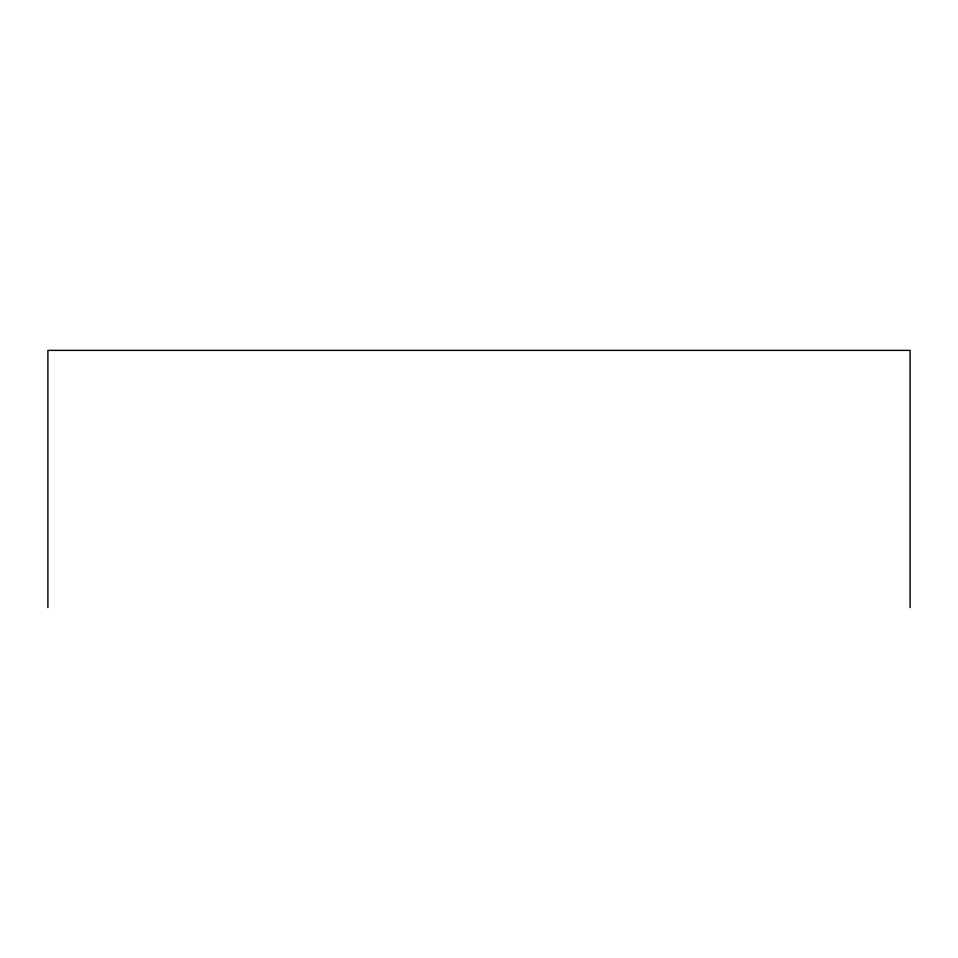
<?xml version="1.0" encoding="UTF-8"?>
<svg xmlns="http://www.w3.org/2000/svg" width="958" height="958" viewBox="0 0 958 958"><rect width="100%" height="100%" fill="white"/><g stroke="black" fill="none" stroke-linecap="round" stroke-linejoin="round"><path stroke-width="1.44" d="M910.1 607.623L910.1 350.377L47.9 350.377L47.9 607.623"/></g></svg>
